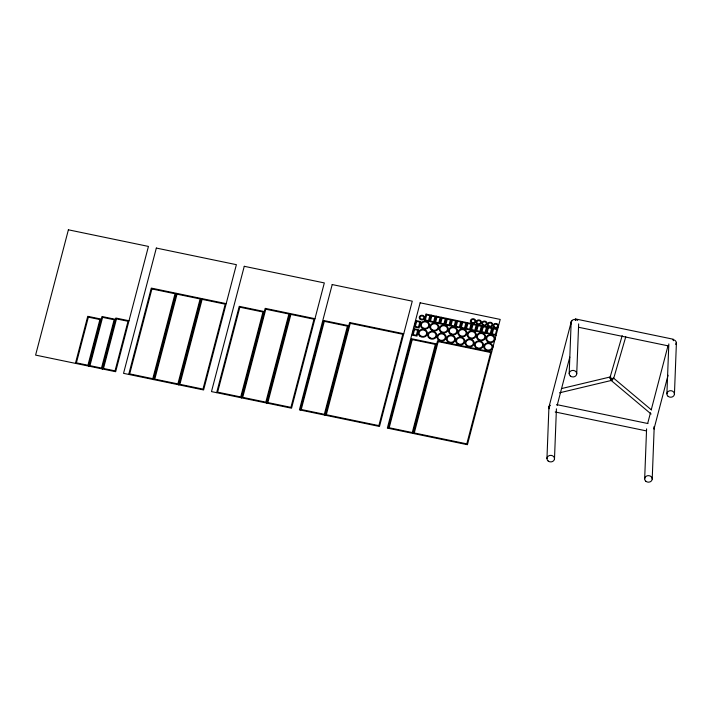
<?xml version="1.0" encoding="UTF-8"?>
<svg xmlns="http://www.w3.org/2000/svg" width="712" height="712" viewBox="0 0 712 712"><rect width="100%" height="100%" fill="white"/><g stroke="black" fill="none" stroke-linecap="round" stroke-linejoin="round"><path stroke-width="1.07" d="M546.958 458.501L548.916 407.487M554.497 458.751L556.419 408.848M569.191 373.551L571.149 322.536M576.729 373.8L578.651 323.898M644.672 478.784L646.585 428.873M652.21 479.034L654.168 428.019M666.904 393.834L668.817 343.923M674.442 394.083L676.4 343.068M575.661 320.418L575.652 318.976L575.154 320.222M673.374 340.692L673.365 339.25L575.652 318.976M75.436 363.369L87.745 316.315L100.873 319.038L88.564 366.093M88.982 366.173L101.976 316.511L115.104 319.234L102.11 368.905M102.528 368.985L115.86 318.033L128.997 320.756M128.712 374.423L151.3 288.102L175.989 293.219L153.4 379.541M153.819 379.63L176.407 293.308L201.087 298.435L178.498 384.756M178.917 384.845L201.505 298.515L226.185 303.641M216.653 392.668L239.241 306.347L263.921 311.473L241.332 397.794M241.76 397.883L265.184 308.358L289.864 313.485L266.439 403.001M266.858 403.09L290.282 313.574L314.962 318.691M300.268 410.023L323.693 320.507L348.373 325.624L324.948 415.149M325.366 415.23L349.628 322.518L403.74 333.741M388.209 428.277L411.634 338.752L436.314 343.878L412.889 433.394M413.307 433.483L437.568 340.763L491.681 351.995M549.094 406.507L571.327 321.557M557.131 405.502L569.787 357.104M647.653 423.56L650.465 412.8M651.311 409.578L667.909 346.13M668.061 375.233L653.99 428.998A3.774 1.816 14.7 0 0 654.025 428.277M609.917 377.85L622.199 335.61M613.797 377.983L625.768 336.794M562.346 388.378L610.7 376.853M559.463 392.828L612.169 380.261M578.527 327.253L668.639 345.952M497.706 328.98L492.971 327.992L491.298 334.391L496.033 335.37M556.686 404.603L647.876 423.533M555.209 411.981L646.407 430.902M613.468 378.019L651.56 410.023M651.124 414.028L610.487 379.888A1.887 0.614 -50 0 0 612.596 378.268M611.955 380.092L611.314 377.974M612.97 379.398A1.887 0.908 16.2 0 1 610.389 378.802M609.997 378.41A1.887 0.908 16.2 0 1 609.899 378.214M676.053 342.935A3.774 1.816 14.7 0 1 676 344.35M672.733 339.66A3.774 3.284 2.2 0 1 676.071 344.314M653.919 426.746A3.774 3.284 2.2 0 1 654.079 428.651M571.398 323.809A3.774 3.284 2.2 0 1 572.911 319.866A3.774 3.284 2.2 0 1 577.654 320.427M549.264 407.62A3.774 1.816 14.7 0 1 550.136 405.769M549.166 408.759A3.774 3.284 2.2 0 1 550.1 405.208M571.3 322.278A3.774 1.816 14.7 0 1 571.905 320.996M68.388 229.807L35.6 355.101L115.655 371.708L148.443 246.423L68.388 229.807M88.35 317.16L76.398 362.844L87.95 365.238L99.903 319.563L88.35 317.16M102.59 317.356L89.952 365.657L101.504 368.051L114.142 319.759L102.59 317.356M116.474 318.887L103.498 368.469L115.05 370.863L128.026 321.281L116.474 318.887M156.329 248.061L123.541 373.346L203.596 389.962L236.384 264.668L156.329 248.061M151.914 288.947L129.682 373.898L152.786 378.695L175.019 293.745L151.914 288.947M177.012 294.163L154.78 379.113L177.893 383.901L200.117 298.951L177.012 294.163M202.119 299.369L179.887 384.32L202.991 389.117L225.223 304.166L202.119 299.369M244.261 266.306L211.482 391.6L291.537 408.207L324.325 282.922L244.261 266.306M239.855 307.201L217.623 392.152L240.727 396.949L262.959 311.99L239.855 307.201M265.79 309.213L242.721 397.358L265.825 402.155L288.894 314.01L265.79 309.213M290.888 314.419L267.828 402.565L290.932 407.362L313.992 319.216L290.888 314.419M332.201 284.56L299.423 409.845L379.478 426.461L412.266 301.176L332.201 284.56M324.298 321.352L301.238 409.498L324.343 414.295L347.403 326.149L324.298 321.352M350.242 323.364L326.336 414.713L378.873 425.616L402.769 334.266L350.242 323.364M420.142 302.805L387.355 428.099L467.419 444.706L500.207 319.421L420.142 302.805M413.912 328.73L412.239 335.121L416.965 336.108L418.638 329.709L413.912 328.73M416.039 320.605L414.366 326.995L419.092 327.974L420.765 321.584L416.039 320.605M414.526 329.576L413.209 334.604L416.36 335.254L417.677 330.235L414.526 329.576M416.654 321.45L415.336 326.47L418.487 327.128L419.804 322.1L416.654 321.45M412.239 339.606L389.179 427.752L412.284 432.549L435.344 344.394L412.239 339.606M426.052 314.108L424.379 320.498L429.105 321.477L430.778 315.087L426.052 314.108M426.657 314.953L425.34 319.982L428.49 320.631L429.808 315.612L426.657 314.953M431.196 315.176L429.523 321.566L434.249 322.554L435.922 316.155L431.196 315.176M431.801 316.021L430.493 321.05L433.644 321.699L434.961 316.68L431.801 316.021M436.34 316.244L434.667 322.634L439.402 323.622L441.075 317.223L436.34 316.244M436.954 317.089L435.637 322.118L438.788 322.767L440.105 317.748L436.954 317.089M441.493 317.312L439.82 323.702L444.546 324.69L446.219 318.291L441.493 317.312M442.099 318.157L440.79 323.186L443.941 323.835L445.249 318.816L442.099 318.157M438.183 341.618L414.277 432.958L466.805 443.861L490.71 352.52L438.183 341.618M446.638 318.38L444.964 324.77L449.699 325.758L451.372 319.359L446.638 318.38M447.252 319.225L445.935 324.254L449.085 324.903L450.402 319.884L447.252 319.225M451.791 319.448L450.118 325.838L454.843 326.826L456.517 320.427L451.791 319.448M452.396 320.293L451.079 325.322L454.238 325.971L455.547 320.952L452.396 320.293M456.935 320.516L455.262 326.906L459.988 327.894L461.661 321.495L456.935 320.516M457.549 321.361L456.232 326.39L459.382 327.039L460.7 322.02L457.549 321.361M462.088 321.584L460.415 327.983L465.141 328.962L466.814 322.563L462.088 321.584M462.693 322.429L461.376 327.458L464.536 328.107L465.844 323.088L462.693 322.429M467.232 322.652L465.559 329.051L470.285 330.03L471.958 323.631L467.232 322.652M467.846 323.497L466.529 328.526L469.68 329.175L470.997 324.156L467.846 323.497M472.385 323.72L470.712 330.119L475.438 331.098L477.111 324.699L472.385 323.72M472.991 324.574L471.673 329.594L474.824 330.252L476.141 325.224L472.991 324.574M477.529 324.788L475.856 331.187L480.582 332.166L482.255 325.767L477.529 324.788M478.135 325.642L476.826 330.662L479.977 331.32L481.294 326.292L478.135 325.642M482.674 325.856L481.001 332.255L485.735 333.234L487.409 326.835L482.674 325.856M483.288 326.71L481.971 331.73L485.121 332.388L486.438 327.36L483.288 326.71M487.827 326.924L486.154 333.323L490.879 334.302L492.553 327.912L487.827 326.924M488.432 327.778L487.124 332.798L490.274 333.456L491.583 328.428L488.432 327.778M493.585 328.846L492.268 333.866L495.418 334.524L496.736 329.496L493.585 328.846M471.931 322.367A1.887 1.647 2.2 0 0 474.948 321.299A1.887 1.647 2.2 0 0 472.341 319.555A1.887 1.647 2.2 0 0 471.931 322.367M477.61 323.551A1.887 1.647 2.2 0 0 480.618 322.474A1.887 1.647 2.2 0 0 478.019 320.729A1.887 1.647 2.2 0 0 477.61 323.551M483.279 324.725A1.887 1.647 2.2 0 0 486.296 323.649A1.887 1.647 2.2 0 0 483.688 321.904A1.887 1.647 2.2 0 0 483.279 324.725M488.957 325.9A1.887 1.647 2.2 0 0 491.965 324.823A1.887 1.647 2.2 0 0 489.367 323.079A1.887 1.647 2.2 0 0 488.957 325.9M494.626 327.084A1.887 1.647 2.2 0 0 497.643 326.007A1.887 1.647 2.2 0 0 495.036 324.263A1.887 1.647 2.2 0 0 494.626 327.084M420.783 318.887A1.887 1.647 2.2 0 0 423.8 317.81A1.887 1.647 2.2 0 0 421.192 316.066A1.887 1.647 2.2 0 0 420.783 318.887M422.714 327.707A3.774 3.284 2.2 0 0 428.74 325.553A3.774 3.284 2.2 0 0 423.533 322.064A3.774 3.284 2.2 0 0 422.714 327.707M432.068 329.647A3.774 3.284 2.2 0 0 438.094 327.493A3.774 3.284 2.2 0 0 432.887 324.005A3.774 3.284 2.2 0 0 432.068 329.647M441.422 331.587A3.774 3.284 2.2 0 0 447.439 329.433A3.774 3.284 2.2 0 0 442.241 325.945A3.774 3.284 2.2 0 0 441.422 331.587M450.767 333.528A3.774 3.284 2.2 0 0 456.793 331.374A3.774 3.284 2.2 0 0 451.586 327.885A3.774 3.284 2.2 0 0 450.767 333.528M460.121 335.468A3.774 3.284 2.2 0 0 466.137 333.314A3.774 3.284 2.2 0 0 460.94 329.825A3.774 3.284 2.2 0 0 460.121 335.468M469.475 337.408A3.774 3.284 2.2 0 0 475.491 335.254A3.774 3.284 2.2 0 0 470.285 331.765A3.774 3.284 2.2 0 0 469.475 337.408M478.82 339.348A3.774 3.284 2.2 0 0 484.845 337.194A3.774 3.284 2.2 0 0 479.639 333.705A3.774 3.284 2.2 0 0 478.82 339.348M488.174 341.288A3.774 3.284 2.2 0 0 494.19 339.135A3.774 3.284 2.2 0 0 488.993 335.646A3.774 3.284 2.2 0 0 488.174 341.288M420.587 335.833A3.774 3.284 2.2 0 0 426.613 333.679A3.774 3.284 2.2 0 0 421.406 330.19A3.774 3.284 2.2 0 0 420.587 335.833M429.941 337.773A3.774 3.284 2.2 0 0 435.958 335.628A3.774 3.284 2.2 0 0 430.76 332.13A3.774 3.284 2.2 0 0 429.941 337.773M439.295 339.713A3.774 3.284 2.2 0 0 445.312 337.568A3.774 3.284 2.2 0 0 440.105 334.079A3.774 3.284 2.2 0 0 439.295 339.713M448.64 341.653A3.774 3.284 2.2 0 0 454.665 339.508A3.774 3.284 2.2 0 0 449.459 336.019A3.774 3.284 2.2 0 0 448.64 341.653M457.994 343.593A3.774 3.284 2.2 0 0 464.01 341.448A3.774 3.284 2.2 0 0 458.813 337.96A3.774 3.284 2.2 0 0 457.994 343.593M467.348 345.534A3.774 3.284 2.2 0 0 473.364 343.389A3.774 3.284 2.2 0 0 468.158 339.9A3.774 3.284 2.2 0 0 467.348 345.534M476.693 347.474A3.774 3.284 2.2 0 0 482.718 345.329A3.774 3.284 2.2 0 0 477.512 341.84A3.774 3.284 2.2 0 0 476.693 347.474M486.047 349.414A3.774 3.284 2.2 0 0 492.063 347.269A3.774 3.284 2.2 0 0 486.866 343.78A3.774 3.284 2.2 0 0 486.047 349.414M471.451 322.928A2.697 2.35 2.2 0 0 475.749 321.388A2.697 2.35 2.2 0 0 472.029 318.896A2.697 2.35 2.2 0 0 471.451 322.928M477.12 324.102A2.697 2.35 2.2 0 0 481.419 322.572A2.697 2.35 2.2 0 0 477.707 320.08A2.697 2.35 2.2 0 0 477.12 324.102M482.789 325.286A2.697 2.35 2.2 0 0 487.097 323.746A2.697 2.35 2.2 0 0 483.377 321.254A2.697 2.35 2.2 0 0 482.789 325.286M488.468 326.461A2.697 2.35 2.2 0 0 492.766 324.921A2.697 2.35 2.2 0 0 489.055 322.429A2.697 2.35 2.2 0 0 488.468 326.461M494.137 327.636A2.697 2.35 2.2 0 0 498.444 326.096A2.697 2.35 2.2 0 0 494.724 323.604A2.697 2.35 2.2 0 0 494.137 327.636M420.294 319.439A2.697 2.35 2.2 0 0 424.601 317.899A2.697 2.35 2.2 0 0 420.881 315.407A2.697 2.35 2.2 0 0 420.294 319.439M422.225 328.259A4.584 3.987 2.2 0 0 429.541 325.651A4.584 3.987 2.2 0 0 423.222 321.415A4.584 3.987 2.2 0 0 422.225 328.259M431.579 330.199A4.584 3.987 2.2 0 0 438.895 327.591A4.584 3.987 2.2 0 0 432.576 323.355A4.584 3.987 2.2 0 0 431.579 330.199M440.933 332.139A4.584 3.987 2.2 0 0 448.24 329.531A4.584 3.987 2.2 0 0 441.921 325.295A4.584 3.987 2.2 0 0 440.933 332.139M450.278 334.079A4.584 3.987 2.2 0 0 457.594 331.472A4.584 3.987 2.2 0 0 451.274 327.235A4.584 3.987 2.2 0 0 450.278 334.079M459.632 336.019A4.584 3.987 2.2 0 0 466.947 333.412A4.584 3.987 2.2 0 0 460.628 329.175A4.584 3.987 2.2 0 0 459.632 336.019M468.986 337.96A4.584 3.987 2.2 0 0 476.292 335.352A4.584 3.987 2.2 0 0 469.973 331.116A4.584 3.987 2.2 0 0 468.986 337.96M478.331 339.9A4.584 3.987 2.2 0 0 485.646 337.292A4.584 3.987 2.2 0 0 479.327 333.056A4.584 3.987 2.2 0 0 478.331 339.9M487.684 341.849A4.584 3.987 2.2 0 0 495 339.232A4.584 3.987 2.2 0 0 488.681 334.996A4.584 3.987 2.2 0 0 487.684 341.849M420.098 336.393A4.584 3.987 2.2 0 0 427.414 333.777A4.584 3.987 2.2 0 0 421.095 329.54A4.584 3.987 2.2 0 0 420.098 336.393M429.452 338.333A4.584 3.987 2.2 0 0 436.767 335.717A4.584 3.987 2.2 0 0 430.448 331.481A4.584 3.987 2.2 0 0 429.452 338.333M438.806 340.274A4.584 3.987 2.2 0 0 446.113 337.657A4.584 3.987 2.2 0 0 439.793 333.421A4.584 3.987 2.2 0 0 438.806 340.274M448.151 342.214A4.584 3.987 2.2 0 0 455.466 339.597A4.584 3.987 2.2 0 0 449.147 335.361A4.584 3.987 2.2 0 0 448.151 342.214M457.504 344.154A4.584 3.987 2.2 0 0 464.82 341.538A4.584 3.987 2.2 0 0 458.501 337.301A4.584 3.987 2.2 0 0 457.504 344.154M466.858 346.094A4.584 3.987 2.2 0 0 474.165 343.478A4.584 3.987 2.2 0 0 467.846 339.241A4.584 3.987 2.2 0 0 466.858 346.094M476.203 348.035A4.584 3.987 2.2 0 0 483.519 345.418A4.584 3.987 2.2 0 0 477.2 341.182A4.584 3.987 2.2 0 0 476.203 348.035M485.557 349.975A4.584 3.987 2.2 0 0 492.864 347.358A4.584 3.987 2.2 0 0 486.554 343.122A4.584 3.987 2.2 0 0 485.557 349.975M668.105 396.344A3.774 3.284 2.2 0 0 674.344 394.715A3.774 3.284 2.2 0 0 669.556 390.808A3.774 3.284 2.2 0 0 668.105 396.344M570.401 376.07A3.774 3.284 2.2 0 0 576.64 374.441A3.774 3.284 2.2 0 0 571.843 370.525A3.774 3.284 2.2 0 0 570.401 376.07M548.169 461.02A3.774 3.284 2.2 0 0 554.408 459.391A3.774 3.284 2.2 0 0 549.62 455.475A3.774 3.284 2.2 0 0 548.169 461.02M645.882 481.294A3.774 3.284 2.2 0 0 652.121 479.666A3.774 3.284 2.2 0 0 647.324 475.758A3.774 3.284 2.2 0 0 645.882 481.294"/></g></svg>
